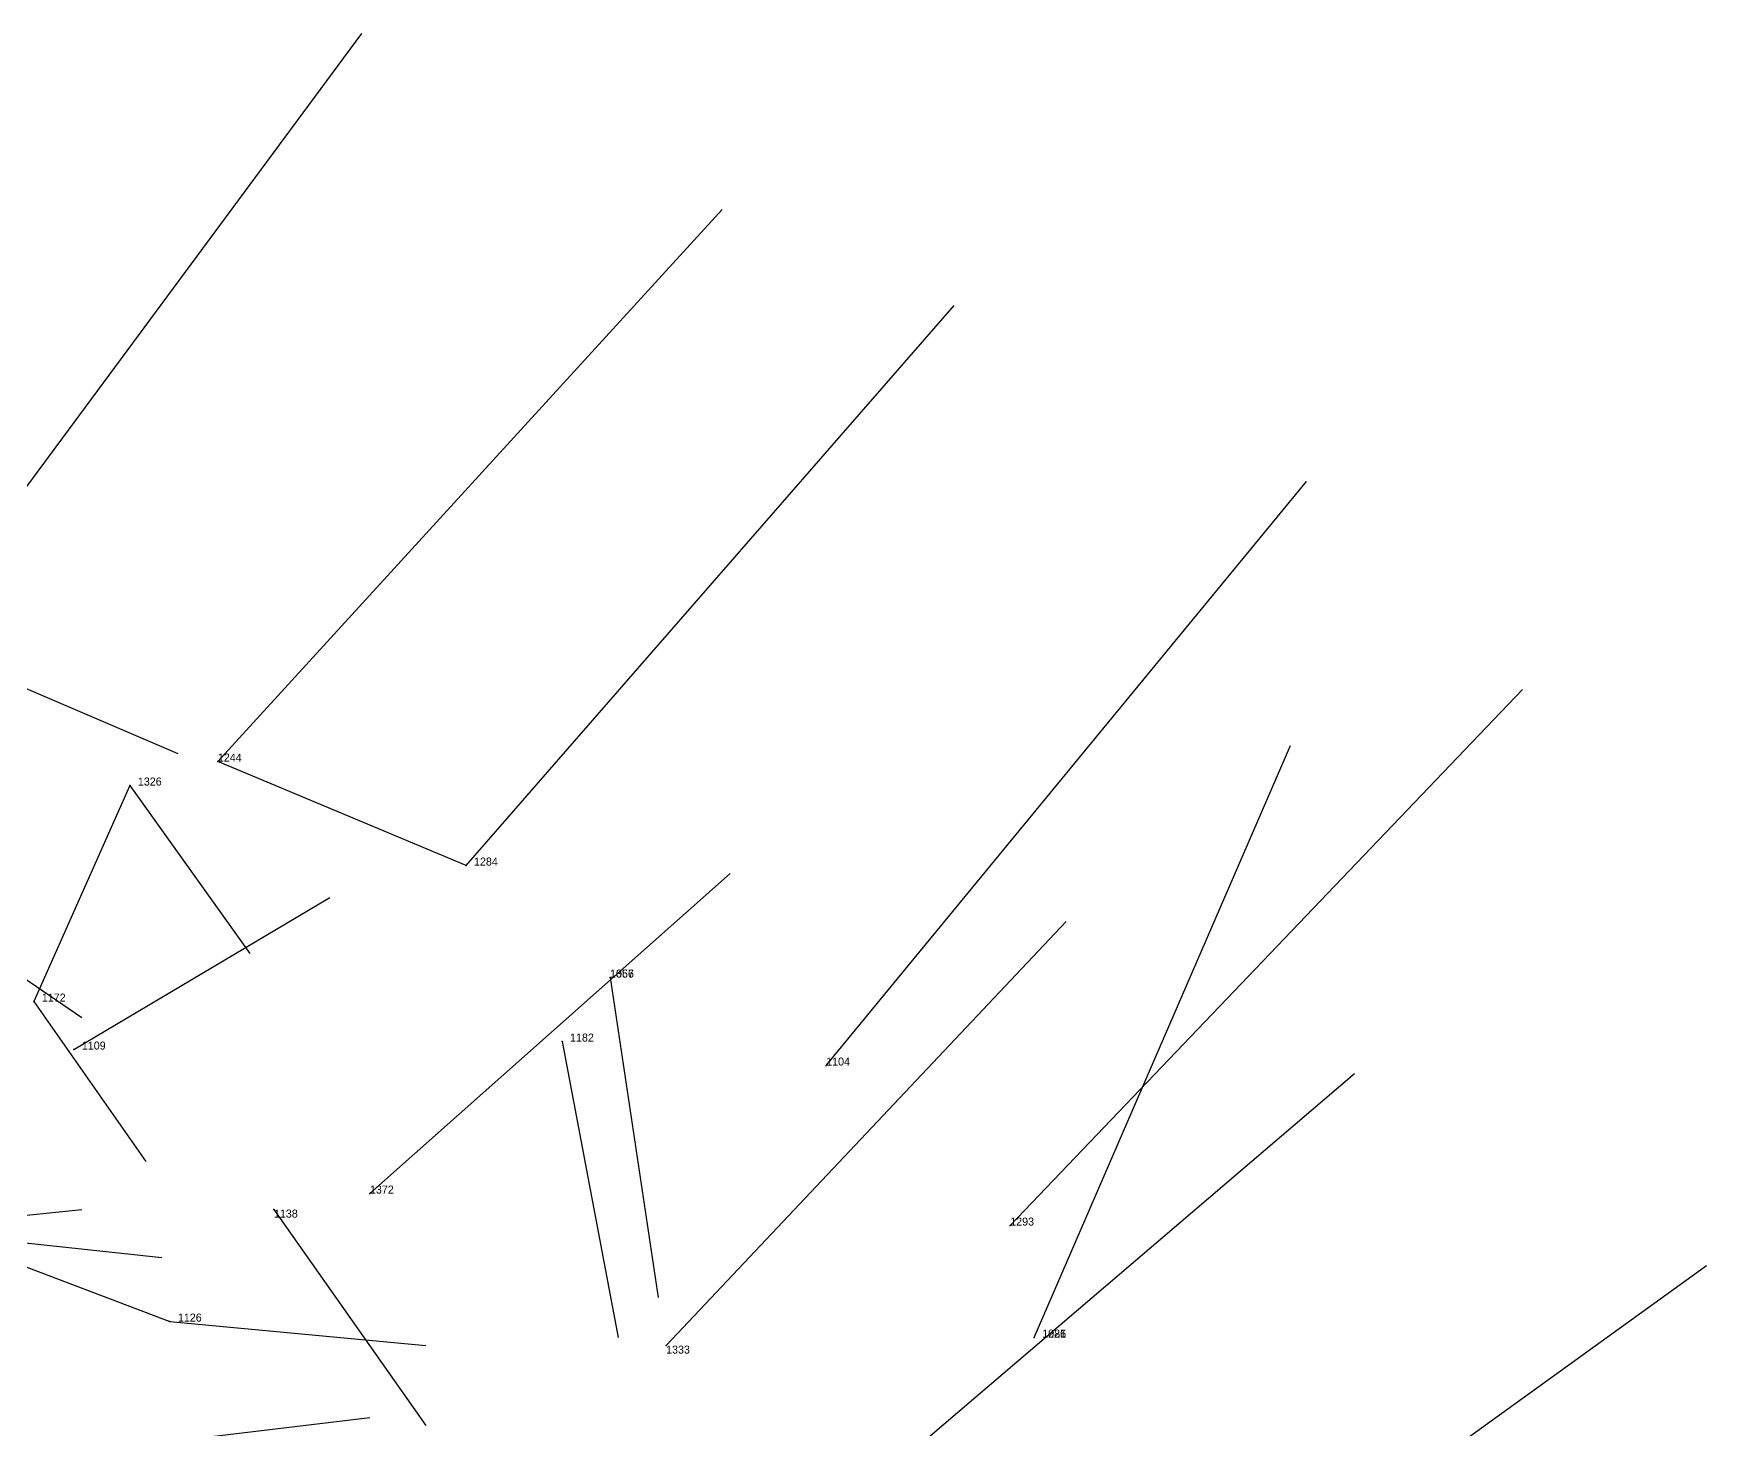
# Model space of a CAD drawing. Extents: x -747426.44 to -747424.45, y -964659.9 to -964657.28.
# Drawn here: x -747424.793 to -747424.584, y -964657.9085 to -964657.734 of the extents above; entities that cross this region are included whole.
import ezdxf

# ---------------------------------------------------------------- set-up
doc = ezdxf.new("R2010")
doc.units = 0
for name, color, linetype in [('Facilities', 3, 'CONTINUOUS'), ('Facilities_lines', 3, 'CONTINUOUS'), ('Normals', 1, 'CONTINUOUS'), ('Source_points', 5, 'CONTINUOUS'), ('Text', 3, 'CONTINUOUS')]:
    doc.layers.add(name, color=color, linetype=linetype)

msp = doc.modelspace()

# ---------------------------------------------------------------- linework, layer by layer
at = {"layer": 'Facilities', "color": 3}
for p in [(-747424.781, -964657.828, 137.074), (-747424.739, -964657.838, 137.246), (-747424.721, -964657.852, 137.052), (-747424.727, -964657.86, 137.052), (-747424.788, -964657.861, 137.273), (-747424.694, -964657.863, 137.232), (-747424.751, -964657.879, 137.268), (-747424.763, -964657.881, 137.08), (-747424.671, -964657.883, 137.226), (-747424.714, -964657.898, 137.253), (-747424.668, -964657.897, 137.05)]:
    msp.add_point(p, dxfattribs=at)
at = {"layer": 'Facilities_lines', "color": 3}
for p, q in [((-747424.739, -964657.838, 137.246), (-747424.77, -964657.825, 137.262)), ((-747424.781, -964657.828, 137.074), (-747424.793, -964657.855, 137.085)), ((-747424.721, -964657.852, 137.052), (-747424.721, -964657.852, 137.052)), ((-747424.805, -964657.884, 137.086), (-747424.776, -964657.895, 137.089)), ((-747424.668, -964657.897, 137.05), (-747424.668, -964657.897, 137.05)), ((-747424.668, -964657.897, 137.05), (-747424.668, -964657.897, 137.05))]:
    msp.add_line(p, q, dxfattribs=at)
at = {"layer": 'Normals', "color": 1}
for p, q in [((-747424.806, -964657.807, 137.267), (-747424.752, -964657.734, 137.309)), ((-747424.77, -964657.825, 137.262), (-747424.707, -964657.756, 137.298)), ((-747424.739, -964657.838, 137.246), (-747424.678, -964657.768, 137.283)), ((-747424.694, -964657.863, 137.232), (-747424.634, -964657.79, 137.265)), ((-747424.796, -964657.815, 137.072), (-747424.775, -964657.824, 137.169)), ((-747424.671, -964657.883, 137.226), (-747424.607, -964657.816, 137.264)), ((-747424.668, -964657.897, 137.05), (-747424.636, -964657.823, 136.991)), ((-747424.668, -964657.897, 137.05), (-747424.636, -964657.823, 136.991)), ((-747424.668, -964657.897, 137.05), (-747424.636, -964657.823, 136.991)), ((-747424.781, -964657.828, 137.074), (-747424.766, -964657.849, 137.171)), ((-747424.751, -964657.879, 137.268), (-747424.706, -964657.839, 137.348)), ((-747424.809, -964657.842, 137.092), (-747424.787, -964657.857, 137.188)), ((-747424.788, -964657.861, 137.273), (-747424.756, -964657.842, 137.366)), ((-747424.714, -964657.898, 137.253), (-747424.664, -964657.845, 137.321)), ((-747424.721, -964657.852, 137.052), (-747424.715, -964657.892, 137.144)), ((-747424.721, -964657.852, 137.052), (-747424.715, -964657.892, 137.144)), ((-747424.793, -964657.855, 137.085), (-747424.779, -964657.875, 137.182)), ((-747424.727, -964657.86, 137.052), (-747424.72, -964657.897, 137.144)), ((-747424.683, -964657.911, 137.237), (-747424.628, -964657.864, 137.306)), ((-747424.807, -964657.883, 137.273), (-747424.787, -964657.881, 137.371)), ((-747424.763, -964657.881, 137.08), (-747424.744, -964657.908, 137.174)), ((-747424.805, -964657.884, 137.086), (-747424.777, -964657.887, 137.182)), ((-747424.652, -964657.937, 137.222), (-747424.584, -964657.888, 137.277)), ((-747424.776, -964657.895, 137.089), (-747424.744, -964657.898, 137.184)), ((-747424.776, -964657.91, 137.258), (-747424.751, -964657.907, 137.355))]:
    msp.add_line(p, q, dxfattribs=at)
at = {"layer": 'Source_points', "color": 5}
for p in [(-747424.77, -964657.825, 137.262), (-747424.721, -964657.852, 137.052), (-747424.793, -964657.855, 137.085), (-747424.776, -964657.895, 137.089), (-747424.668, -964657.897, 137.05), (-747424.668, -964657.897, 137.05)]:
    msp.add_point(p, dxfattribs=at)

# ---------------------------------------------------------------- texts
at = {"layer": 'Text', "color": 3}
for s, p in [('1244', (-747424.77, -964657.825, 137.262)), ('1326', (-747424.78, -964657.828, 137.074)), ('1284', (-747424.738, -964657.838, 137.246)), ('1357', (-747424.721, -964657.852, 137.052)), ('1066', (-747424.721, -964657.852, 137.052)), ('1172', (-747424.792, -964657.855, 137.085)), ('1109', (-747424.787, -964657.861, 137.273)), ('1182', (-747424.726, -964657.86, 137.052)), ('1104', (-747424.694, -964657.863, 137.232)), ('1372', (-747424.751, -964657.879, 137.268)), ('1138', (-747424.763, -964657.882, 137.08)), ('1293', (-747424.671, -964657.883, 137.226)), ('1126', (-747424.775, -964657.895, 137.089)), ('1286', (-747424.667, -964657.897, 137.05)), ('1085', (-747424.667, -964657.897, 137.05)), ('1221', (-747424.667, -964657.897, 137.05)), ('1333', (-747424.714, -964657.899, 137.253))]:
    msp.add_text(s, height=0.001, dxfattribs=at).set_placement(p)

doc.saveas('drawing.dxf')
